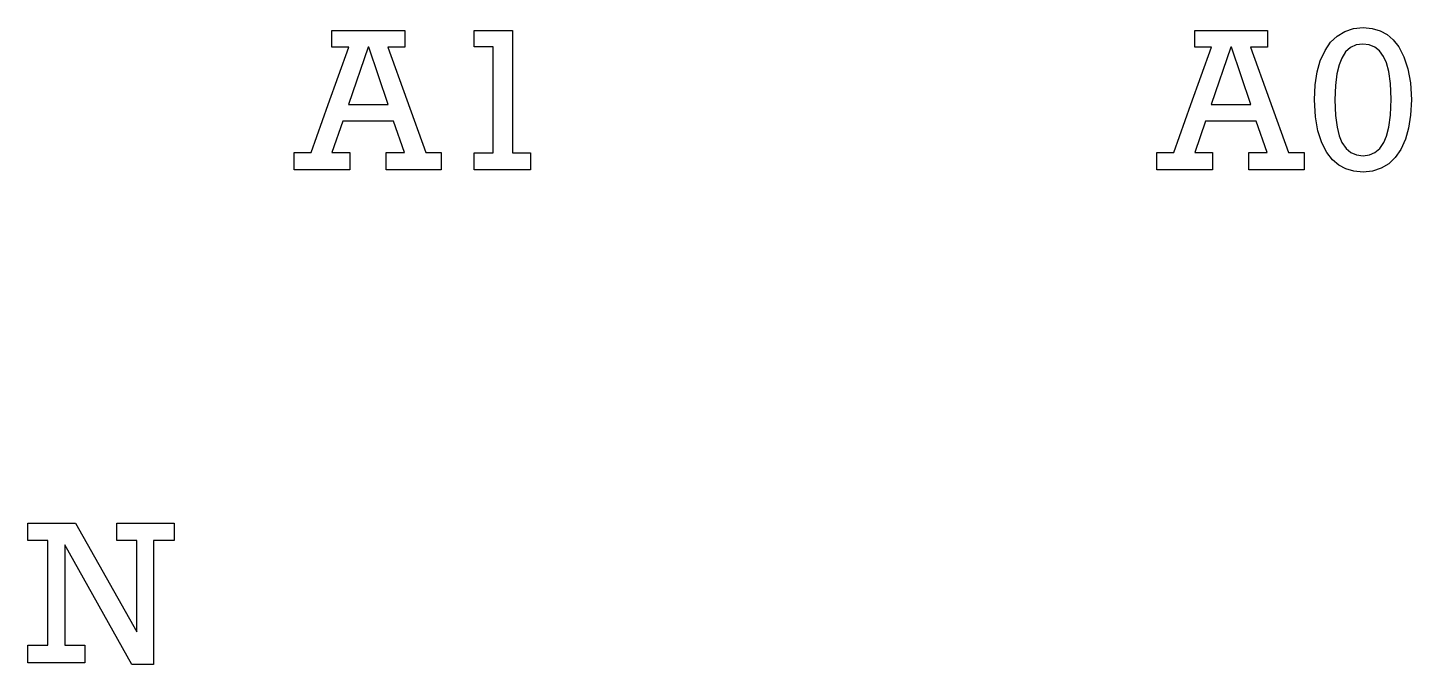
# Model space of a CAD drawing. Header units: inches. Extents: x 0.65 to 6.18, y -4.64 to -1.15.
# Drawn here: x 4.886 to 6.009, y -2.583 to -2.066 of the extents above; entities that cross this region are included whole.
import ezdxf

# ---------------------------------------------------------------- set-up
doc = ezdxf.new("R2010")
doc.units = ezdxf.units.IN
doc.header["$MEASUREMENT"] = 0
doc.layers.add('User.Drawings', color=9, linetype='CONTINUOUS', true_color=0xc2c2c2)

msp = doc.modelspace()

# ---------------------------------------------------------------- linework, layer by layer
at = {"layer": 'User.Drawings', "linetype": 'CONTINUOUS'}
for p, q in [((5.1331, -2.0817), (5.1331, -2.068)), ((5.1331, -2.068), (5.1921, -2.068)), ((5.1921, -2.068), (5.1921, -2.0817)), ((5.2484, -2.0815), (5.2484, -2.068)), ((5.2484, -2.068), (5.2796, -2.068)), ((5.2796, -2.068), (5.2796, -2.1674)), ((5.8331, -2.0817), (5.8331, -2.068)), ((5.8331, -2.068), (5.8921, -2.068)), ((5.8921, -2.068), (5.8921, -2.0817)), ((5.9434, -2.0777), (5.9488, -2.0727)), ((5.9488, -2.0727), (5.955, -2.0689)), ((5.955, -2.0689), (5.9619, -2.0666)), ((5.9619, -2.0666), (5.9697, -2.0658)), ((5.9697, -2.0658), (5.9771, -2.0665)), ((5.9771, -2.0665), (5.9835, -2.0684)), ((5.9835, -2.0684), (5.9892, -2.0714)), ((5.9892, -2.0714), (5.9942, -2.0758)), ((5.9942, -2.0758), (5.9987, -2.0815)), ((5.1301, -2.1283), (5.1468, -2.0817)), ((5.1468, -2.0817), (5.1331, -2.0817)), ((5.1624, -2.0817), (5.1464, -2.1283)), ((5.163, -2.0817), (5.1624, -2.0817)), ((5.1786, -2.1283), (5.163, -2.0817)), ((5.1921, -2.0817), (5.1785, -2.0817)), ((5.1785, -2.0817), (5.2092, -2.1671)), ((5.264, -2.0815), (5.2484, -2.0815)), ((5.264, -2.1674), (5.264, -2.0815)), ((5.8301, -2.1283), (5.8468, -2.0817)), ((5.8468, -2.0817), (5.8331, -2.0817)), ((5.8624, -2.0817), (5.8464, -2.1283)), ((5.863, -2.0817), (5.8624, -2.0817)), ((5.8786, -2.1283), (5.863, -2.0817)), ((5.8921, -2.0817), (5.8785, -2.0817)), ((5.8785, -2.0817), (5.9092, -2.1671)), ((5.935, -2.0927), (5.9389, -2.0843)), ((5.9389, -2.0843), (5.9434, -2.0777)), ((5.9556, -2.0853), (5.9524, -2.0905)), ((5.9595, -2.0819), (5.9556, -2.0853)), ((5.9641, -2.0798), (5.9595, -2.0819)), ((5.9696, -2.0791), (5.9641, -2.0798)), ((5.9747, -2.0797), (5.9696, -2.0791)), ((5.9792, -2.0816), (5.9747, -2.0797)), ((5.983, -2.0847), (5.9792, -2.0816)), ((5.9864, -2.0893), (5.983, -2.0847)), ((5.9987, -2.0815), (6.0029, -2.0895)), ((5.9325, -2.1016), (5.935, -2.0927)), ((5.9502, -2.0961), (5.9485, -2.1034)), ((5.9524, -2.0905), (5.9502, -2.0961)), ((5.9887, -2.0943), (5.9864, -2.0893)), ((5.9906, -2.1014), (5.9887, -2.0943)), ((6.0029, -2.0895), (6.0061, -2.0991)), ((6.0061, -2.0991), (6.0081, -2.1107)), ((5.9309, -2.1122), (5.9325, -2.1016)), ((5.9485, -2.1034), (5.9473, -2.1127)), ((5.9919, -2.111), (5.9906, -2.1014)), ((6.0081, -2.1107), (6.0089, -2.1245)), ((5.9303, -2.1245), (5.9309, -2.1122)), ((5.9473, -2.1127), (5.9469, -2.1245)), ((5.9924, -2.1239), (5.9919, -2.111)), ((5.1162, -2.1671), (5.1301, -2.1283)), ((5.1464, -2.1283), (5.1786, -2.1283)), ((5.8162, -2.1671), (5.8301, -2.1283)), ((5.8464, -2.1283), (5.8786, -2.1283)), ((5.931, -2.1382), (5.9303, -2.1245)), ((5.9469, -2.1245), (5.9474, -2.137)), ((5.9919, -2.1369), (5.9924, -2.1239)), ((6.0089, -2.1245), (6.0083, -2.1368)), ((5.1419, -2.1416), (5.1331, -2.1671)), ((5.1831, -2.1416), (5.1419, -2.1416)), ((5.1919, -2.1671), (5.1831, -2.1416)), ((5.8419, -2.1416), (5.8331, -2.1671)), ((5.8831, -2.1416), (5.8419, -2.1416)), ((5.8919, -2.1671), (5.8831, -2.1416)), ((5.9331, -2.1496), (5.931, -2.1382)), ((5.9474, -2.137), (5.9486, -2.1465)), ((5.9907, -2.1467), (5.9919, -2.1369)), ((6.0083, -2.1368), (6.0067, -2.1473)), ((5.9362, -2.1592), (5.9331, -2.1496)), ((5.9486, -2.1465), (5.9504, -2.1537)), ((5.9504, -2.1537), (5.9526, -2.159)), ((5.9866, -2.1591), (5.9888, -2.1539)), ((5.9888, -2.1539), (5.9907, -2.1467)), ((6.0067, -2.1473), (6.0041, -2.1562)), ((5.9404, -2.1672), (5.9362, -2.1592)), ((5.9526, -2.159), (5.956, -2.1638)), ((5.956, -2.1638), (5.9598, -2.167)), ((5.9794, -2.1671), (5.9833, -2.1639)), ((5.9833, -2.1639), (5.9866, -2.1591)), ((6.0003, -2.1646), (5.9958, -2.1711)), ((6.0041, -2.1562), (6.0003, -2.1646)), ((5.1025, -2.1813), (5.1025, -2.1671)), ((5.1025, -2.1671), (5.1162, -2.1671)), ((5.1331, -2.1671), (5.1475, -2.1671)), ((5.1475, -2.1671), (5.1475, -2.1813)), ((5.1771, -2.1813), (5.1771, -2.1671)), ((5.1771, -2.1671), (5.1919, -2.1671)), ((5.2092, -2.1671), (5.2218, -2.1671)), ((5.2218, -2.1671), (5.2218, -2.1813)), ((5.2484, -2.1813), (5.2484, -2.1674)), ((5.2484, -2.1674), (5.264, -2.1674)), ((5.2796, -2.1674), (5.2943, -2.1674)), ((5.2943, -2.1674), (5.2943, -2.1813)), ((5.8025, -2.1813), (5.8025, -2.1671)), ((5.8025, -2.1671), (5.8162, -2.1671)), ((5.8331, -2.1671), (5.8475, -2.1671)), ((5.8475, -2.1671), (5.8475, -2.1813)), ((5.8771, -2.1813), (5.8771, -2.1671)), ((5.8771, -2.1671), (5.8919, -2.1671)), ((5.9092, -2.1671), (5.9218, -2.1671)), ((5.9218, -2.1671), (5.9218, -2.1813)), ((5.9449, -2.173), (5.9404, -2.1672)), ((5.95, -2.1773), (5.9449, -2.173)), ((5.9558, -2.1804), (5.95, -2.1773)), ((5.9598, -2.167), (5.9644, -2.169)), ((5.9644, -2.169), (5.9697, -2.1697)), ((5.9697, -2.1697), (5.975, -2.169)), ((5.975, -2.169), (5.9794, -2.1671)), ((5.9905, -2.1762), (5.9844, -2.1799)), ((5.9958, -2.1711), (5.9905, -2.1762)), ((5.1475, -2.1813), (5.1025, -2.1813)), ((5.2218, -2.1813), (5.1771, -2.1813)), ((5.2943, -2.1813), (5.2484, -2.1813)), ((5.8475, -2.1813), (5.8025, -2.1813)), ((5.9218, -2.1813), (5.8771, -2.1813)), ((5.9623, -2.1823), (5.9558, -2.1804)), ((5.9697, -2.183), (5.9623, -2.1823)), ((5.9775, -2.1822), (5.9697, -2.183)), ((5.9844, -2.1799), (5.9775, -2.1822)), ((4.8862, -2.4821), (4.8862, -2.468)), ((4.8862, -2.468), (4.9249, -2.468)), ((4.9249, -2.468), (4.9747, -2.5561)), ((4.9585, -2.4821), (4.9585, -2.468)), ((4.9585, -2.468), (5.0051, -2.468)), ((5.0051, -2.468), (5.0051, -2.4821)), ((4.9024, -2.4821), (4.8862, -2.4821)), ((4.9024, -2.5671), (4.9024, -2.4821)), ((4.9708, -2.5826), (4.9164, -2.4856)), ((4.9164, -2.4856), (4.9164, -2.5671)), ((4.9747, -2.4821), (4.9585, -2.4821)), ((4.9747, -2.5561), (4.9747, -2.4821)), ((5.0051, -2.4821), (4.9884, -2.4821)), ((4.9884, -2.4821), (4.9884, -2.5826)), ((4.8862, -2.5813), (4.8862, -2.5671)), ((4.8862, -2.5671), (4.9024, -2.5671)), ((4.9164, -2.5671), (4.9326, -2.5671)), ((4.9326, -2.5671), (4.9326, -2.5813)), ((4.9326, -2.5813), (4.8862, -2.5813)), ((4.9884, -2.5826), (4.9708, -2.5826))]:
    msp.add_line(p, q, dxfattribs=at)

doc.saveas('drawing.dxf')
